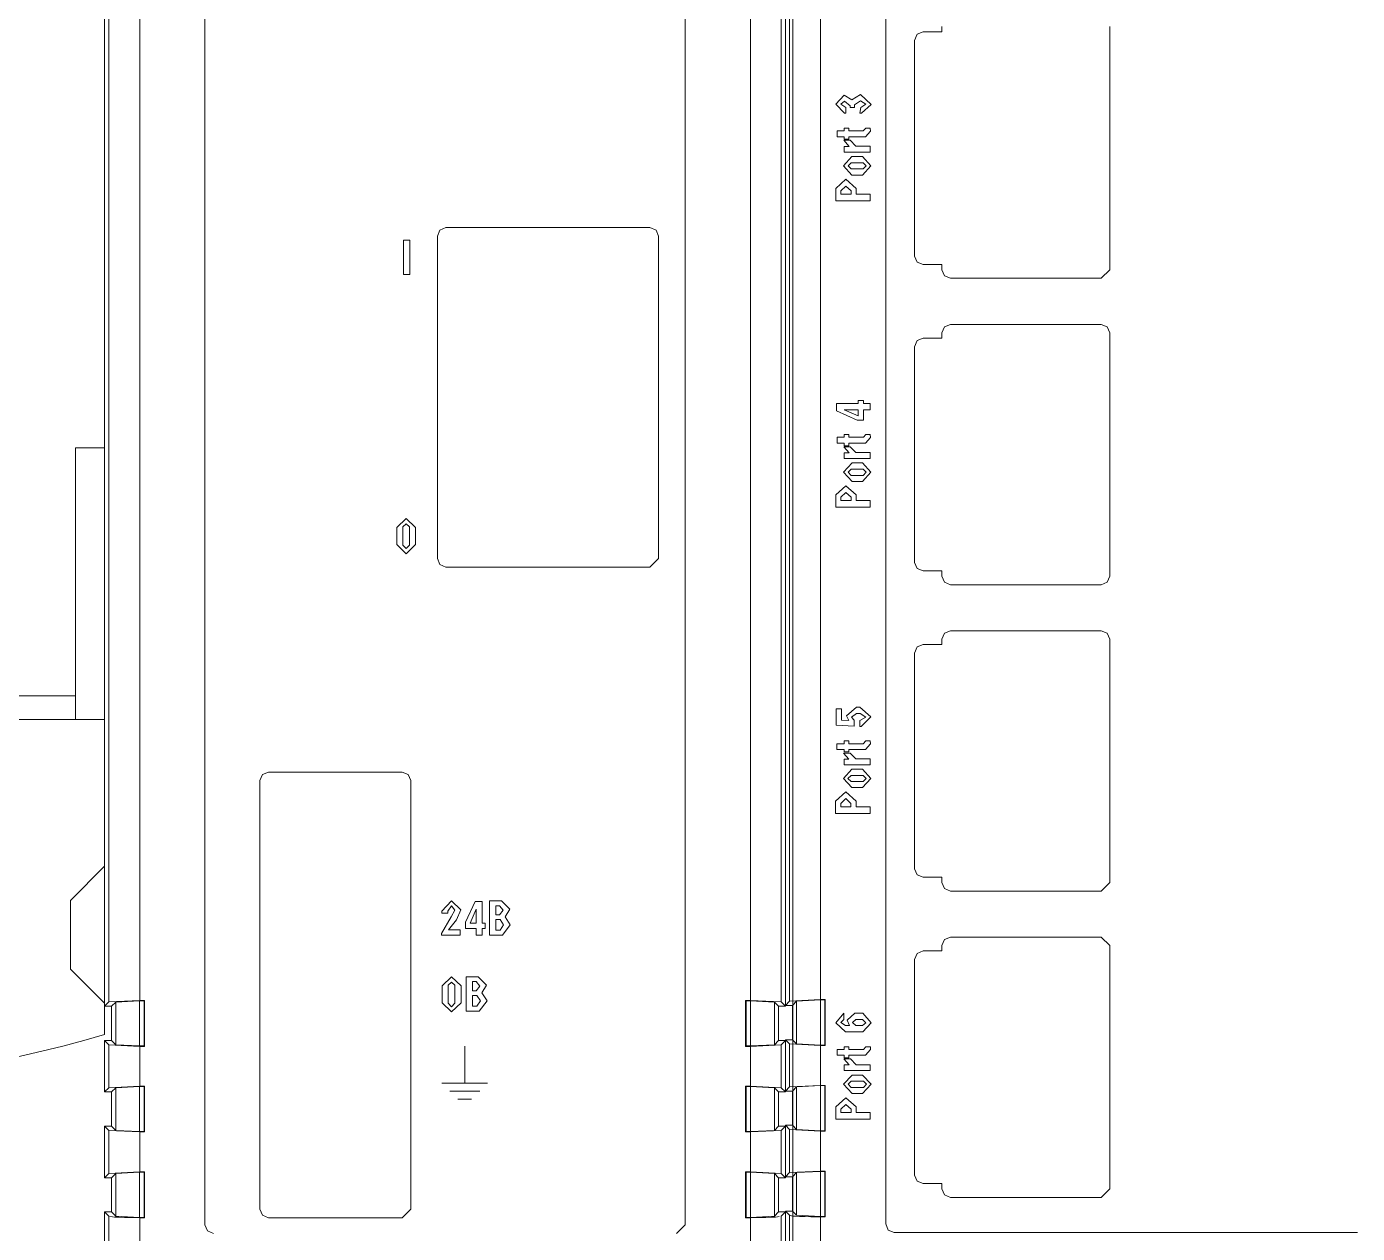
# Model space of a CAD drawing. Header units: millimetres. Extents: x -6000 to 26000, y -6000 to 26000.
# Drawn here: x 90.7 to 101.5, y -2334 to -2324.21 of the extents above; entities that cross this region are included whole.
import ezdxf

# ---------------------------------------------------------------- set-up
doc = ezdxf.new("R2010")
doc.units = ezdxf.units.MM
doc.header["$MEASUREMENT"] = 0
doc.layers.add('Чертеж и Рисунок_Ном._пера__7', color=7, linetype='Continuous', lineweight=15)

msp = doc.modelspace()

# ---------------------------------------------------------------- linework, layer by layer
at = {"layer": 'Чертеж и Рисунок_Ном._пера__7', "color": 7, "linetype": 'Continuous', "lineweight": 15}
for p, q in [((92.151, -2333.928), (92.151, -2319.46)), ((96.046, -2319.46), (96.046, -2333.928)), ((97.674, -2333.921), (97.674, -2319.453)), ((91.337, -2332.155), (91.337, -2319.912)), ((91.337, -2327.624), (91.337, -2319.93)), ((91.371, -2332.12), (91.371, -2319.947)), ((91.622, -2332.108), (91.622, -2319.959)), ((96.576, -2332.108), (96.576, -2319.959)), ((96.826, -2332.12), (96.826, -2319.947)), ((96.86, -2332.148), (96.86, -2319.905)), ((96.86, -2319.912), (96.86, -2332.155)), ((96.894, -2332.113), (96.894, -2319.94)), ((97.144, -2332.101), (97.144, -2319.952)), ((96.92, -2322.986), (96.92, -2334.795)), ((98.128, -2324.205), (98.128, -2324.247)), ((99.49, -2326.178), (99.49, -2324.205)), ((97.908, -2324.317), (97.908, -2326.067)), ((98.128, -2324.247), (97.978, -2324.247)), ((95.761, -2325.835), (94.106, -2325.835)), ((94.036, -2325.905), (94.036, -2328.522)), ((95.831, -2328.522), (95.831, -2325.905)), ((97.978, -2326.136), (98.128, -2326.136)), ((98.128, -2326.136), (98.128, -2326.178)), ((98.198, -2326.248), (99.421, -2326.248)), ((98.128, -2326.691), (98.128, -2326.733)), ((99.421, -2326.622), (98.198, -2326.622)), ((99.49, -2328.664), (99.49, -2326.691)), ((97.908, -2326.803), (97.908, -2328.553)), ((98.128, -2326.733), (97.978, -2326.733)), ((91.101, -2329.636), (91.101, -2327.624)), ((91.337, -2327.624), (91.101, -2327.624)), ((91.337, -2327.624), (91.337, -2329.829)), ((94.106, -2328.591), (95.761, -2328.591)), ((97.978, -2328.622), (98.128, -2328.622)), ((98.128, -2328.622), (98.128, -2328.664)), ((98.198, -2328.734), (99.421, -2328.734)), ((98.128, -2329.177), (98.128, -2329.219)), ((99.421, -2329.108), (98.198, -2329.108)), ((99.49, -2331.15), (99.49, -2329.177)), ((97.908, -2329.289), (97.908, -2331.039)), ((98.128, -2329.219), (97.978, -2329.219)), ((91.101, -2329.636), (89.96, -2329.636)), ((91.101, -2329.829), (91.101, -2329.636)), ((89.96, -2329.829), (91.101, -2329.829)), ((91.101, -2329.829), (91.337, -2329.829)), ((91.337, -2331.018), (91.337, -2329.829)), ((93.751, -2330.254), (92.666, -2330.254)), ((92.596, -2330.323), (92.596, -2333.801)), ((93.82, -2333.801), (93.82, -2330.323)), ((91.059, -2331.296), (91.337, -2331.018)), ((91.337, -2331.018), (91.337, -2332.131)), ((97.978, -2331.108), (98.128, -2331.108)), ((98.128, -2331.108), (98.128, -2331.15)), ((98.198, -2331.22), (99.421, -2331.22)), ((91.059, -2331.853), (91.059, -2331.296)), ((92.596, -2333.801), (92.596, -2331.299)), ((93.82, -2333.801), (93.82, -2331.299)), ((98.128, -2331.663), (98.128, -2331.705)), ((99.421, -2331.594), (98.198, -2331.594)), ((99.49, -2333.636), (99.49, -2331.663)), ((97.908, -2331.775), (97.908, -2333.525)), ((98.128, -2331.705), (97.978, -2331.705)), ((91.337, -2332.131), (91.059, -2331.853)), ((97.144, -2332.101), (97.183, -2332.101)), ((97.183, -2332.101), (97.18, -2332.104)), ((97.183, -2332.473), (97.183, -2332.101)), ((91.337, -2332.155), (91.371, -2332.12)), ((91.337, -2332.383), (91.337, -2332.131)), ((91.393, -2332.155), (91.337, -2332.155)), ((91.393, -2332.155), (91.427, -2332.121)), ((91.393, -2332.155), (91.393, -2332.433)), ((91.427, -2332.467), (91.427, -2332.121)), ((91.621, -2332.111), (91.657, -2332.111)), ((91.621, -2332.477), (91.621, -2332.111)), ((91.622, -2332.108), (91.66, -2332.108)), ((91.66, -2332.108), (91.657, -2332.111)), ((91.657, -2332.477), (91.657, -2332.111)), ((91.66, -2332.48), (91.66, -2332.108)), ((96.537, -2332.108), (96.576, -2332.108)), ((96.537, -2332.108), (96.537, -2332.48)), ((96.54, -2332.111), (96.537, -2332.108)), ((96.54, -2332.111), (96.54, -2332.477)), ((96.54, -2332.111), (96.576, -2332.111)), ((96.576, -2332.111), (96.576, -2332.477)), ((96.77, -2332.121), (96.77, -2332.467)), ((96.77, -2332.121), (96.804, -2332.155)), ((96.86, -2332.155), (96.804, -2332.155)), ((96.804, -2332.433), (96.804, -2332.155)), ((96.826, -2332.12), (96.86, -2332.155)), ((96.86, -2332.148), (96.894, -2332.113)), ((96.916, -2332.148), (96.86, -2332.148)), ((96.916, -2332.148), (96.95, -2332.114)), ((96.916, -2332.148), (96.916, -2332.426)), ((96.95, -2332.46), (96.95, -2332.114)), ((97.144, -2332.104), (97.18, -2332.104)), ((97.144, -2332.47), (97.144, -2332.104)), ((97.18, -2332.47), (97.18, -2332.104)), ((91.371, -2332.467), (91.337, -2332.433)), ((91.393, -2332.433), (91.337, -2332.433)), ((91.337, -2332.85), (91.337, -2332.433)), ((91.371, -2332.816), (91.371, -2332.467)), ((91.393, -2332.433), (91.427, -2332.467)), ((91.621, -2332.477), (91.657, -2332.477)), ((91.621, -2332.477), (91.621, -2332.477)), ((91.622, -2332.804), (91.622, -2332.48)), ((91.622, -2332.48), (91.66, -2332.48)), ((91.66, -2332.48), (91.657, -2332.477)), ((94.258, -2332.478), (94.258, -2332.78)), ((96.537, -2332.48), (96.54, -2332.477)), ((96.537, -2332.48), (96.576, -2332.48)), ((96.54, -2332.477), (96.576, -2332.477)), ((96.576, -2332.477), (96.576, -2332.477)), ((96.576, -2332.804), (96.576, -2332.48)), ((96.77, -2332.467), (96.804, -2332.433)), ((96.86, -2332.433), (96.804, -2332.433)), ((96.86, -2332.433), (96.826, -2332.467)), ((96.826, -2332.816), (96.826, -2332.467)), ((96.894, -2332.46), (96.86, -2332.426)), ((96.916, -2332.426), (96.86, -2332.426)), ((96.86, -2332.843), (96.86, -2332.426)), ((96.86, -2332.433), (96.86, -2332.85)), ((96.894, -2332.809), (96.894, -2332.46)), ((96.916, -2332.426), (96.95, -2332.46)), ((97.144, -2332.47), (97.18, -2332.47)), ((97.144, -2332.473), (97.183, -2332.473)), ((97.144, -2332.797), (97.144, -2332.473)), ((97.183, -2332.473), (97.18, -2332.47)), ((91.337, -2332.85), (91.371, -2332.816)), ((91.393, -2332.85), (91.337, -2332.85)), ((91.393, -2332.85), (91.427, -2332.816)), ((91.393, -2332.85), (91.393, -2333.128)), ((91.427, -2333.162), (91.427, -2332.816)), ((91.621, -2332.806), (91.657, -2332.806)), ((91.621, -2333.172), (91.621, -2332.806)), ((91.622, -2332.804), (91.66, -2332.804)), ((91.657, -2332.806), (91.66, -2332.804)), ((91.657, -2333.172), (91.657, -2332.806)), ((91.66, -2333.175), (91.66, -2332.804)), ((94.072, -2332.78), (94.444, -2332.78)), ((94.137, -2332.844), (94.38, -2332.844)), ((96.537, -2332.804), (96.576, -2332.804)), ((96.54, -2332.806), (96.537, -2332.804)), ((96.537, -2332.804), (96.537, -2333.175)), ((96.54, -2332.806), (96.54, -2333.172)), ((96.54, -2332.806), (96.576, -2332.806)), ((96.576, -2332.806), (96.576, -2333.172)), ((96.77, -2332.816), (96.77, -2333.162)), ((96.77, -2332.816), (96.804, -2332.85)), ((96.804, -2333.128), (96.804, -2332.85)), ((96.86, -2332.85), (96.804, -2332.85)), ((96.826, -2332.816), (96.86, -2332.85)), ((96.86, -2332.843), (96.894, -2332.809)), ((96.916, -2332.843), (96.86, -2332.843)), ((96.916, -2332.843), (96.95, -2332.809)), ((96.916, -2332.843), (96.916, -2333.121)), ((96.95, -2333.156), (96.95, -2332.809)), ((97.144, -2332.797), (97.183, -2332.797)), ((97.144, -2332.799), (97.18, -2332.799)), ((97.144, -2333.165), (97.144, -2332.799)), ((97.18, -2332.799), (97.183, -2332.797)), ((97.18, -2333.165), (97.18, -2332.799)), ((97.183, -2333.168), (97.183, -2332.797)), ((94.314, -2332.91), (94.202, -2332.91)), ((91.393, -2333.128), (91.337, -2333.128)), ((91.371, -2333.163), (91.337, -2333.128)), ((91.337, -2333.546), (91.337, -2333.128)), ((91.371, -2333.512), (91.371, -2333.163)), ((91.393, -2333.128), (91.427, -2333.162)), ((91.621, -2333.172), (91.657, -2333.172)), ((91.621, -2333.172), (91.621, -2333.172)), ((91.622, -2333.175), (91.66, -2333.175)), ((91.622, -2333.499), (91.622, -2333.175)), ((91.66, -2333.175), (91.657, -2333.172)), ((96.54, -2333.172), (96.537, -2333.175)), ((96.537, -2333.175), (96.576, -2333.175)), ((96.54, -2333.172), (96.576, -2333.172)), ((96.576, -2333.172), (96.576, -2333.172)), ((96.576, -2333.499), (96.576, -2333.175)), ((96.77, -2333.162), (96.804, -2333.128)), ((96.86, -2333.128), (96.804, -2333.128)), ((96.86, -2333.128), (96.826, -2333.163)), ((96.826, -2333.512), (96.826, -2333.163)), ((96.916, -2333.121), (96.86, -2333.121)), ((96.894, -2333.156), (96.86, -2333.121)), ((96.86, -2333.539), (96.86, -2333.121)), ((96.86, -2333.128), (96.86, -2333.546)), ((96.894, -2333.505), (96.894, -2333.156)), ((96.916, -2333.121), (96.95, -2333.156)), ((97.144, -2333.165), (97.18, -2333.165)), ((97.144, -2333.168), (97.183, -2333.168)), ((97.144, -2333.492), (97.144, -2333.168)), ((97.183, -2333.168), (97.18, -2333.165)), ((91.621, -2333.502), (91.657, -2333.502)), ((91.621, -2333.868), (91.621, -2333.502)), ((91.622, -2333.499), (91.66, -2333.499)), ((91.657, -2333.502), (91.66, -2333.499)), ((91.657, -2333.868), (91.657, -2333.502)), ((91.66, -2333.871), (91.66, -2333.499)), ((96.537, -2333.499), (96.576, -2333.499)), ((96.537, -2333.499), (96.537, -2333.871)), ((96.54, -2333.502), (96.537, -2333.499)), ((96.54, -2333.502), (96.576, -2333.502)), ((96.54, -2333.502), (96.54, -2333.868)), ((96.576, -2333.502), (96.576, -2333.868)), ((96.86, -2333.539), (96.894, -2333.505)), ((96.916, -2333.539), (96.95, -2333.505)), ((96.95, -2333.851), (96.95, -2333.505)), ((97.144, -2333.492), (97.183, -2333.492)), ((97.144, -2333.495), (97.18, -2333.495)), ((97.144, -2333.861), (97.144, -2333.495)), ((97.18, -2333.495), (97.183, -2333.492)), ((97.18, -2333.861), (97.18, -2333.495)), ((97.183, -2333.864), (97.183, -2333.492)), ((91.337, -2333.546), (91.371, -2333.512)), ((91.393, -2333.546), (91.337, -2333.546)), ((91.393, -2333.546), (91.427, -2333.512)), ((91.393, -2333.546), (91.393, -2333.824)), ((91.427, -2333.858), (91.427, -2333.512)), ((96.77, -2333.512), (96.77, -2333.858)), ((96.77, -2333.512), (96.804, -2333.546)), ((96.86, -2333.546), (96.804, -2333.546)), ((96.804, -2333.824), (96.804, -2333.546)), ((96.826, -2333.512), (96.86, -2333.546)), ((96.916, -2333.539), (96.86, -2333.539)), ((96.916, -2333.539), (96.916, -2333.817)), ((97.978, -2333.594), (98.128, -2333.594)), ((98.128, -2333.594), (98.128, -2333.636)), ((98.198, -2333.706), (99.421, -2333.706)), ((91.337, -2335.336), (91.337, -2333.824)), ((91.393, -2333.824), (91.337, -2333.824)), ((91.371, -2333.858), (91.337, -2333.824)), ((91.393, -2333.824), (91.427, -2333.858)), ((96.77, -2333.858), (96.804, -2333.824)), ((96.86, -2333.824), (96.804, -2333.824)), ((96.86, -2333.824), (96.826, -2333.858)), ((96.86, -2335.329), (96.86, -2333.817)), ((96.916, -2333.817), (96.86, -2333.817)), ((96.894, -2333.851), (96.86, -2333.817)), ((96.86, -2333.824), (96.86, -2335.336)), ((96.916, -2333.817), (96.95, -2333.851)), ((91.371, -2335.31), (91.371, -2333.858)), ((91.621, -2333.868), (91.657, -2333.868)), ((91.621, -2333.868), (91.621, -2333.868)), ((91.622, -2335.31), (91.622, -2333.871)), ((91.622, -2333.871), (91.66, -2333.871)), ((91.66, -2333.871), (91.657, -2333.868)), ((92.666, -2333.871), (93.751, -2333.871)), ((96.54, -2333.868), (96.537, -2333.871)), ((96.537, -2333.871), (96.576, -2333.871)), ((96.54, -2333.868), (96.576, -2333.868)), ((96.576, -2333.868), (96.576, -2333.868)), ((96.576, -2335.31), (96.576, -2333.871)), ((96.826, -2335.31), (96.826, -2333.858)), ((96.894, -2335.303), (96.894, -2333.851)), ((97.144, -2333.861), (97.18, -2333.861)), ((97.144, -2333.864), (97.183, -2333.864)), ((97.144, -2335.303), (97.144, -2333.864)), ((97.183, -2333.864), (97.18, -2333.861)), ((101.5, -2333.991), (97.743, -2333.991))]:
    msp.add_line(p, q, dxfattribs=at)
at = {"layer": 'Чертеж и Рисунок_Ном._пера__7', "color": 7, "linetype": 'Continuous', "lineweight": 15, "flags": 128}
for points in [[(97.929, -2324.267), (97.908, -2324.317)], [(97.978, -2324.247), (97.929, -2324.267)], [(97.421, -2324.862), (97.421, -2324.84), (97.468, -2324.808), (97.512, -2324.835), (97.472, -2324.862), (97.462, -2324.908), (97.478, -2324.908), (97.554, -2324.837), (97.469, -2324.757), (97.399, -2324.8)], [(97.399, -2324.8), (97.336, -2324.761), (97.268, -2324.835), (97.34, -2324.908), (97.351, -2324.908), (97.351, -2324.862), (97.309, -2324.835), (97.338, -2324.81), (97.384, -2324.847), (97.384, -2324.862), (97.421, -2324.862)], [(94.106, -2325.835), (94.056, -2325.856), (94.036, -2325.905)], [(95.81, -2325.856), (95.761, -2325.835)], [(95.831, -2325.905), (95.81, -2325.856)], [(97.908, -2326.067), (97.929, -2326.116), (97.978, -2326.136)], [(98.128, -2326.178), (98.149, -2326.227), (98.198, -2326.248)], [(99.421, -2326.248), (99.49, -2326.178)], [(98.149, -2326.642), (98.128, -2326.691)], [(98.198, -2326.622), (98.149, -2326.642)], [(99.49, -2326.691), (99.47, -2326.642), (99.421, -2326.622)], [(97.929, -2326.753), (97.908, -2326.803)], [(97.978, -2326.733), (97.929, -2326.753)], [(94.036, -2328.522), (94.056, -2328.571)], [(95.761, -2328.591), (95.831, -2328.522)], [(94.056, -2328.571), (94.106, -2328.591)], [(97.908, -2328.553), (97.929, -2328.602), (97.978, -2328.622)], [(98.128, -2328.664), (98.149, -2328.713), (98.198, -2328.734)], [(99.421, -2328.734), (99.47, -2328.713)], [(99.47, -2328.713), (99.49, -2328.664)], [(98.149, -2329.128), (98.128, -2329.177)], [(98.198, -2329.108), (98.149, -2329.128)], [(99.49, -2329.177), (99.47, -2329.128), (99.421, -2329.108)], [(97.929, -2329.239), (97.908, -2329.289)], [(97.978, -2329.219), (97.929, -2329.239)], [(92.666, -2330.254), (92.617, -2330.274), (92.596, -2330.323)], [(93.8, -2330.274), (93.751, -2330.254)], [(93.82, -2330.323), (93.8, -2330.274)], [(97.908, -2331.039), (97.929, -2331.088), (97.978, -2331.108)], [(98.128, -2331.15), (98.149, -2331.199), (98.198, -2331.22)], [(99.421, -2331.22), (99.49, -2331.15)], [(94.191, -2331.453), (94.227, -2331.372), (94.15, -2331.299), (94.073, -2331.382), (94.073, -2331.399), (94.122, -2331.399), (94.122, -2331.384), (94.15, -2331.341), (94.178, -2331.376), (94.149, -2331.429), (94.069, -2331.564), (94.069, -2331.578), (94.221, -2331.578), (94.221, -2331.535)], [(94.587, -2331.428), (94.624, -2331.367), (94.556, -2331.299), (94.458, -2331.299), (94.458, -2331.578)], [(94.221, -2331.535), (94.126, -2331.535), (94.191, -2331.453)], [(94.458, -2331.578), (94.564, -2331.578), (94.628, -2331.495), (94.587, -2331.428)], [(98.149, -2331.614), (98.128, -2331.663)], [(98.198, -2331.594), (98.149, -2331.614)], [(99.49, -2331.663), (99.421, -2331.594)], [(97.929, -2331.726), (97.908, -2331.775)], [(97.978, -2331.705), (97.929, -2331.726)], [(94.398, -2332.045), (94.435, -2331.983), (94.367, -2331.915), (94.269, -2331.915), (94.269, -2332.194)], [(94.269, -2332.194), (94.375, -2332.194), (94.439, -2332.112), (94.398, -2332.045)], [(97.144, -2332.101), (96.894, -2332.113)], [(97.144, -2332.101), (96.894, -2332.113)], [(97.144, -2332.101), (96.894, -2332.113)], [(97.144, -2332.101), (96.894, -2332.113)], [(97.144, -2332.101), (96.894, -2332.113)], [(97.144, -2332.101), (96.894, -2332.113)], [(97.144, -2332.101), (96.894, -2332.113)], [(97.144, -2332.101), (96.894, -2332.113)], [(97.144, -2332.101), (96.894, -2332.113)], [(97.144, -2332.101), (96.894, -2332.113)], [(97.144, -2332.101), (96.894, -2332.113)], [(97.144, -2332.101), (96.894, -2332.113)], [(97.144, -2332.101), (96.894, -2332.113)], [(97.144, -2332.101), (96.894, -2332.113)], [(97.144, -2332.101), (96.894, -2332.113)], [(97.144, -2332.101), (96.894, -2332.113)], [(97.144, -2332.101), (96.894, -2332.113)], [(97.144, -2332.101), (96.894, -2332.113)], [(97.144, -2332.101), (96.894, -2332.113)], [(97.144, -2332.101), (96.894, -2332.113)], [(97.144, -2332.101), (96.894, -2332.113)], [(91.622, -2332.108), (91.371, -2332.12)], [(91.622, -2332.108), (91.371, -2332.12)], [(91.622, -2332.108), (91.371, -2332.12)], [(91.622, -2332.108), (91.371, -2332.12)], [(91.622, -2332.108), (91.371, -2332.12)], [(91.622, -2332.108), (91.371, -2332.12)], [(91.622, -2332.108), (91.371, -2332.12)], [(91.622, -2332.108), (91.371, -2332.12)], [(91.622, -2332.108), (91.371, -2332.12)], [(91.622, -2332.108), (91.371, -2332.12)], [(91.622, -2332.108), (91.371, -2332.12)], [(91.622, -2332.108), (91.371, -2332.12)], [(91.622, -2332.108), (91.371, -2332.12)], [(91.622, -2332.108), (91.371, -2332.12)], [(91.622, -2332.108), (91.371, -2332.12)], [(91.622, -2332.108), (91.371, -2332.12)], [(91.622, -2332.108), (91.371, -2332.12)], [(91.622, -2332.108), (91.371, -2332.12)], [(91.622, -2332.108), (91.371, -2332.12)], [(91.622, -2332.108), (91.371, -2332.12)], [(91.622, -2332.108), (91.371, -2332.12)], [(91.621, -2332.111), (91.427, -2332.121)], [(91.621, -2332.111), (91.427, -2332.121)], [(91.621, -2332.111), (91.427, -2332.121)], [(91.621, -2332.111), (91.427, -2332.121)], [(91.621, -2332.111), (91.427, -2332.121)], [(91.621, -2332.111), (91.427, -2332.121)], [(91.621, -2332.111), (91.427, -2332.121)], [(91.621, -2332.111), (91.427, -2332.121)], [(91.621, -2332.111), (91.427, -2332.121)], [(91.621, -2332.111), (91.427, -2332.121)], [(91.621, -2332.111), (91.427, -2332.121)], [(91.621, -2332.111), (91.427, -2332.121)], [(91.621, -2332.111), (91.427, -2332.121)], [(91.621, -2332.111), (91.427, -2332.121)], [(91.621, -2332.111), (91.427, -2332.121)], [(91.621, -2332.111), (91.427, -2332.121)], [(91.621, -2332.111), (91.427, -2332.121)], [(91.621, -2332.111), (91.427, -2332.121)], [(91.621, -2332.111), (91.427, -2332.121)], [(91.621, -2332.111), (91.427, -2332.121)], [(91.621, -2332.111), (91.427, -2332.121)], [(96.826, -2332.12), (96.576, -2332.108)], [(96.826, -2332.12), (96.576, -2332.108)], [(96.826, -2332.12), (96.576, -2332.108)], [(96.826, -2332.12), (96.576, -2332.108)], [(96.826, -2332.12), (96.576, -2332.108)], [(96.826, -2332.12), (96.576, -2332.108)], [(96.826, -2332.12), (96.576, -2332.108)], [(96.826, -2332.12), (96.576, -2332.108)], [(96.826, -2332.12), (96.576, -2332.108)], [(96.826, -2332.12), (96.576, -2332.108)], [(96.826, -2332.12), (96.576, -2332.108)], [(96.826, -2332.12), (96.576, -2332.108)], [(96.826, -2332.12), (96.576, -2332.108)], [(96.826, -2332.12), (96.576, -2332.108)], [(96.826, -2332.12), (96.576, -2332.108)], [(96.826, -2332.12), (96.576, -2332.108)], [(96.826, -2332.12), (96.576, -2332.108)], [(96.826, -2332.12), (96.576, -2332.108)], [(96.826, -2332.12), (96.576, -2332.108)], [(96.826, -2332.12), (96.576, -2332.108)], [(96.826, -2332.12), (96.576, -2332.108)], [(96.77, -2332.121), (96.576, -2332.111)], [(96.77, -2332.121), (96.576, -2332.111)], [(96.77, -2332.121), (96.576, -2332.111)], [(96.77, -2332.121), (96.576, -2332.111)], [(96.77, -2332.121), (96.576, -2332.111)], [(96.77, -2332.121), (96.576, -2332.111)], [(96.77, -2332.121), (96.576, -2332.111)], [(96.77, -2332.121), (96.576, -2332.111)], [(96.77, -2332.121), (96.576, -2332.111)], [(96.77, -2332.121), (96.576, -2332.111)], [(96.77, -2332.121), (96.576, -2332.111)], [(96.77, -2332.121), (96.576, -2332.111)], [(96.77, -2332.121), (96.576, -2332.111)], [(96.77, -2332.121), (96.576, -2332.111)], [(96.77, -2332.121), (96.576, -2332.111)], [(96.77, -2332.121), (96.576, -2332.111)], [(96.77, -2332.121), (96.576, -2332.111)], [(96.77, -2332.121), (96.576, -2332.111)], [(96.77, -2332.121), (96.576, -2332.111)], [(96.77, -2332.121), (96.576, -2332.111)], [(96.77, -2332.121), (96.576, -2332.111)], [(97.144, -2332.104), (96.95, -2332.114)], [(97.144, -2332.104), (96.95, -2332.114)], [(97.144, -2332.104), (96.95, -2332.114)], [(97.144, -2332.104), (96.95, -2332.114)], [(97.144, -2332.104), (96.95, -2332.114)], [(97.144, -2332.104), (96.95, -2332.114)], [(97.144, -2332.104), (96.95, -2332.114)], [(97.144, -2332.104), (96.95, -2332.114)], [(97.144, -2332.104), (96.95, -2332.114)], [(97.144, -2332.104), (96.95, -2332.114)], [(97.144, -2332.104), (96.95, -2332.114)], [(97.144, -2332.104), (96.95, -2332.114)], [(97.144, -2332.104), (96.95, -2332.114)], [(97.144, -2332.104), (96.95, -2332.114)], [(97.144, -2332.104), (96.95, -2332.114)], [(97.144, -2332.104), (96.95, -2332.114)], [(97.144, -2332.104), (96.95, -2332.114)], [(97.144, -2332.104), (96.95, -2332.114)], [(97.144, -2332.104), (96.95, -2332.114)], [(97.144, -2332.104), (96.95, -2332.114)], [(97.144, -2332.104), (96.95, -2332.114)], [(91.371, -2332.467), (91.622, -2332.48)], [(91.371, -2332.467), (91.622, -2332.48)], [(91.371, -2332.467), (91.622, -2332.48)], [(91.371, -2332.467), (91.622, -2332.48)], [(91.371, -2332.467), (91.622, -2332.48)], [(91.371, -2332.467), (91.622, -2332.48)], [(91.371, -2332.467), (91.622, -2332.48)], [(91.371, -2332.467), (91.622, -2332.48)], [(91.371, -2332.467), (91.622, -2332.48)], [(91.371, -2332.467), (91.622, -2332.48)], [(91.371, -2332.467), (91.622, -2332.48)], [(91.371, -2332.467), (91.622, -2332.48)], [(91.371, -2332.467), (91.622, -2332.48)], [(91.371, -2332.467), (91.622, -2332.48)], [(91.371, -2332.467), (91.622, -2332.48)], [(91.371, -2332.467), (91.622, -2332.48)], [(91.371, -2332.467), (91.622, -2332.48)], [(91.371, -2332.467), (91.622, -2332.48)], [(91.371, -2332.467), (91.622, -2332.48)], [(91.371, -2332.467), (91.622, -2332.48)], [(91.371, -2332.467), (91.622, -2332.48)], [(91.427, -2332.467), (91.621, -2332.477)], [(91.427, -2332.467), (91.621, -2332.477)], [(91.427, -2332.467), (91.621, -2332.477)], [(91.427, -2332.467), (91.621, -2332.477)], [(91.427, -2332.467), (91.621, -2332.477)], [(91.427, -2332.467), (91.621, -2332.477)], [(91.427, -2332.467), (91.621, -2332.477)], [(91.427, -2332.467), (91.621, -2332.477)], [(91.427, -2332.467), (91.621, -2332.477)], [(91.427, -2332.467), (91.621, -2332.477)], [(91.427, -2332.467), (91.621, -2332.477)], [(91.427, -2332.467), (91.621, -2332.477)], [(91.427, -2332.467), (91.621, -2332.477)], [(91.427, -2332.467), (91.621, -2332.477)], [(91.427, -2332.467), (91.621, -2332.477)], [(91.427, -2332.467), (91.621, -2332.477)], [(91.427, -2332.467), (91.621, -2332.477)], [(91.427, -2332.467), (91.621, -2332.477)], [(91.427, -2332.467), (91.621, -2332.477)], [(91.427, -2332.467), (91.621, -2332.477)], [(91.427, -2332.467), (91.621, -2332.477)], [(96.576, -2332.48), (96.826, -2332.467)], [(96.576, -2332.48), (96.826, -2332.467)], [(96.576, -2332.48), (96.826, -2332.467)], [(96.576, -2332.48), (96.826, -2332.467)], [(96.576, -2332.48), (96.826, -2332.467)], [(96.576, -2332.48), (96.826, -2332.467)], [(96.576, -2332.48), (96.826, -2332.467)], [(96.576, -2332.48), (96.826, -2332.467)], [(96.576, -2332.48), (96.826, -2332.467)], [(96.576, -2332.48), (96.826, -2332.467)], [(96.576, -2332.48), (96.826, -2332.467)], [(96.576, -2332.48), (96.826, -2332.467)], [(96.576, -2332.48), (96.826, -2332.467)], [(96.576, -2332.48), (96.826, -2332.467)], [(96.576, -2332.48), (96.826, -2332.467)], [(96.576, -2332.48), (96.826, -2332.467)], [(96.576, -2332.48), (96.826, -2332.467)], [(96.576, -2332.48), (96.826, -2332.467)], [(96.576, -2332.48), (96.826, -2332.467)], [(96.576, -2332.48), (96.826, -2332.467)], [(96.576, -2332.48), (96.826, -2332.467)], [(96.576, -2332.477), (96.77, -2332.467)], [(96.576, -2332.477), (96.77, -2332.467)], [(96.576, -2332.477), (96.77, -2332.467)], [(96.576, -2332.477), (96.77, -2332.467)], [(96.576, -2332.477), (96.77, -2332.467)], [(96.576, -2332.477), (96.77, -2332.467)], [(96.576, -2332.477), (96.77, -2332.467)], [(96.576, -2332.477), (96.77, -2332.467)], [(96.576, -2332.477), (96.77, -2332.467)], [(96.576, -2332.477), (96.77, -2332.467)], [(96.576, -2332.477), (96.77, -2332.467)], [(96.576, -2332.477), (96.77, -2332.467)], [(96.576, -2332.477), (96.77, -2332.467)], [(96.576, -2332.477), (96.77, -2332.467)], [(96.576, -2332.477), (96.77, -2332.467)], [(96.576, -2332.477), (96.77, -2332.467)], [(96.576, -2332.477), (96.77, -2332.467)], [(96.576, -2332.477), (96.77, -2332.467)], [(96.576, -2332.477), (96.77, -2332.467)], [(96.576, -2332.477), (96.77, -2332.467)], [(96.576, -2332.477), (96.77, -2332.467)], [(96.894, -2332.46), (97.144, -2332.473)], [(96.894, -2332.46), (97.144, -2332.473)], [(96.894, -2332.46), (97.144, -2332.473)], [(96.894, -2332.46), (97.144, -2332.473)], [(96.894, -2332.46), (97.144, -2332.473)], [(96.894, -2332.46), (97.144, -2332.473)], [(96.894, -2332.46), (97.144, -2332.473)], [(96.894, -2332.46), (97.144, -2332.473)], [(96.894, -2332.46), (97.144, -2332.473)], [(96.894, -2332.46), (97.144, -2332.473)], [(96.894, -2332.46), (97.144, -2332.473)], [(96.894, -2332.46), (97.144, -2332.473)], [(96.894, -2332.46), (97.144, -2332.473)], [(96.894, -2332.46), (97.144, -2332.473)], [(96.894, -2332.46), (97.144, -2332.473)], [(96.894, -2332.46), (97.144, -2332.473)], [(96.894, -2332.46), (97.144, -2332.473)], [(96.894, -2332.46), (97.144, -2332.473)], [(96.894, -2332.46), (97.144, -2332.473)], [(96.894, -2332.46), (97.144, -2332.473)], [(96.894, -2332.46), (97.144, -2332.473)], [(96.95, -2332.46), (97.144, -2332.47)], [(96.95, -2332.46), (97.144, -2332.47)], [(96.95, -2332.46), (97.144, -2332.47)], [(96.95, -2332.46), (97.144, -2332.47)], [(96.95, -2332.46), (97.144, -2332.47)], [(96.95, -2332.46), (97.144, -2332.47)], [(96.95, -2332.46), (97.144, -2332.47)], [(96.95, -2332.46), (97.144, -2332.47)], [(96.95, -2332.46), (97.144, -2332.47)], [(96.95, -2332.46), (97.144, -2332.47)], [(96.95, -2332.46), (97.144, -2332.47)], [(96.95, -2332.46), (97.144, -2332.47)], [(96.95, -2332.46), (97.144, -2332.47)], [(96.95, -2332.46), (97.144, -2332.47)], [(96.95, -2332.46), (97.144, -2332.47)], [(96.95, -2332.46), (97.144, -2332.47)], [(96.95, -2332.46), (97.144, -2332.47)], [(96.95, -2332.46), (97.144, -2332.47)], [(96.95, -2332.46), (97.144, -2332.47)], [(96.95, -2332.46), (97.144, -2332.47)], [(96.95, -2332.46), (97.144, -2332.47)], [(91.622, -2332.804), (91.371, -2332.816)], [(91.622, -2332.804), (91.371, -2332.816)], [(91.622, -2332.804), (91.371, -2332.816)], [(91.622, -2332.804), (91.371, -2332.816)], [(91.622, -2332.804), (91.371, -2332.816)], [(91.622, -2332.804), (91.371, -2332.816)], [(91.622, -2332.804), (91.371, -2332.816)], [(91.622, -2332.804), (91.371, -2332.816)], [(91.622, -2332.804), (91.371, -2332.816)], [(91.622, -2332.804), (91.371, -2332.816)], [(91.622, -2332.804), (91.371, -2332.816)], [(91.622, -2332.804), (91.371, -2332.816)], [(91.622, -2332.804), (91.371, -2332.816)], [(91.622, -2332.804), (91.371, -2332.816)], [(91.622, -2332.804), (91.371, -2332.816)], [(91.622, -2332.804), (91.371, -2332.816)], [(91.622, -2332.804), (91.371, -2332.816)], [(91.622, -2332.804), (91.371, -2332.816)], [(91.622, -2332.804), (91.371, -2332.816)], [(91.622, -2332.804), (91.371, -2332.816)], [(91.622, -2332.804), (91.371, -2332.816)], [(91.621, -2332.806), (91.427, -2332.816)], [(91.621, -2332.806), (91.427, -2332.816)], [(91.621, -2332.806), (91.427, -2332.816)], [(91.621, -2332.806), (91.427, -2332.816)], [(91.621, -2332.806), (91.427, -2332.816)], [(91.621, -2332.806), (91.427, -2332.816)], [(91.621, -2332.806), (91.427, -2332.816)], [(91.621, -2332.806), (91.427, -2332.816)], [(91.621, -2332.806), (91.427, -2332.816)], [(91.621, -2332.806), (91.427, -2332.816)], [(91.621, -2332.806), (91.427, -2332.816)], [(91.621, -2332.806), (91.427, -2332.816)], [(91.621, -2332.806), (91.427, -2332.816)], [(91.621, -2332.806), (91.427, -2332.816)], [(91.621, -2332.806), (91.427, -2332.816)], [(91.621, -2332.806), (91.427, -2332.816)], [(91.621, -2332.806), (91.427, -2332.816)], [(91.621, -2332.806), (91.427, -2332.816)], [(91.621, -2332.806), (91.427, -2332.816)], [(91.621, -2332.806), (91.427, -2332.816)], [(91.621, -2332.806), (91.427, -2332.816)], [(96.826, -2332.816), (96.576, -2332.804)], [(96.826, -2332.816), (96.576, -2332.804)], [(96.826, -2332.816), (96.576, -2332.804)], [(96.826, -2332.816), (96.576, -2332.804)], [(96.826, -2332.816), (96.576, -2332.804)], [(96.826, -2332.816), (96.576, -2332.804)], [(96.826, -2332.816), (96.576, -2332.804)], [(96.826, -2332.816), (96.576, -2332.804)], [(96.826, -2332.816), (96.576, -2332.804)], [(96.826, -2332.816), (96.576, -2332.804)], [(96.826, -2332.816), (96.576, -2332.804)], [(96.826, -2332.816), (96.576, -2332.804)], [(96.826, -2332.816), (96.576, -2332.804)], [(96.826, -2332.816), (96.576, -2332.804)], [(96.826, -2332.816), (96.576, -2332.804)], [(96.826, -2332.816), (96.576, -2332.804)], [(96.826, -2332.816), (96.576, -2332.804)], [(96.826, -2332.816), (96.576, -2332.804)], [(96.826, -2332.816), (96.576, -2332.804)], [(96.826, -2332.816), (96.576, -2332.804)], [(96.826, -2332.816), (96.576, -2332.804)], [(96.77, -2332.816), (96.576, -2332.806)], [(96.77, -2332.816), (96.576, -2332.806)], [(96.77, -2332.816), (96.576, -2332.806)], [(96.77, -2332.816), (96.576, -2332.806)], [(96.77, -2332.816), (96.576, -2332.806)], [(96.77, -2332.816), (96.576, -2332.806)], [(96.77, -2332.816), (96.576, -2332.806)], [(96.77, -2332.816), (96.576, -2332.806)], [(96.77, -2332.816), (96.576, -2332.806)], [(96.77, -2332.816), (96.576, -2332.806)], [(96.77, -2332.816), (96.576, -2332.806)], [(96.77, -2332.816), (96.576, -2332.806)], [(96.77, -2332.816), (96.576, -2332.806)], [(96.77, -2332.816), (96.576, -2332.806)], [(96.77, -2332.816), (96.576, -2332.806)], [(96.77, -2332.816), (96.576, -2332.806)], [(96.77, -2332.816), (96.576, -2332.806)], [(96.77, -2332.816), (96.576, -2332.806)], [(96.77, -2332.816), (96.576, -2332.806)], [(96.77, -2332.816), (96.576, -2332.806)], [(96.77, -2332.816), (96.576, -2332.806)], [(97.144, -2332.797), (96.894, -2332.809)], [(97.144, -2332.797), (96.894, -2332.809)], [(97.144, -2332.797), (96.894, -2332.809)], [(97.144, -2332.797), (96.894, -2332.809)], [(97.144, -2332.797), (96.894, -2332.809)], [(97.144, -2332.797), (96.894, -2332.809)], [(97.144, -2332.797), (96.894, -2332.809)], [(97.144, -2332.797), (96.894, -2332.809)], [(97.144, -2332.797), (96.894, -2332.809)], [(97.144, -2332.797), (96.894, -2332.809)], [(97.144, -2332.797), (96.894, -2332.809)], [(97.144, -2332.797), (96.894, -2332.809)], [(97.144, -2332.797), (96.894, -2332.809)], [(97.144, -2332.797), (96.894, -2332.809)], [(97.144, -2332.797), (96.894, -2332.809)], [(97.144, -2332.797), (96.894, -2332.809)], [(97.144, -2332.797), (96.894, -2332.809)], [(97.144, -2332.797), (96.894, -2332.809)], [(97.144, -2332.797), (96.894, -2332.809)], [(97.144, -2332.797), (96.894, -2332.809)], [(97.144, -2332.797), (96.894, -2332.809)], [(97.144, -2332.799), (96.95, -2332.809)], [(97.144, -2332.799), (96.95, -2332.809)], [(97.144, -2332.799), (96.95, -2332.809)], [(97.144, -2332.799), (96.95, -2332.809)], [(97.144, -2332.799), (96.95, -2332.809)], [(97.144, -2332.799), (96.95, -2332.809)], [(97.144, -2332.799), (96.95, -2332.809)], [(97.144, -2332.799), (96.95, -2332.809)], [(97.144, -2332.799), (96.95, -2332.809)], [(97.144, -2332.799), (96.95, -2332.809)], [(97.144, -2332.799), (96.95, -2332.809)], [(97.144, -2332.799), (96.95, -2332.809)], [(97.144, -2332.799), (96.95, -2332.809)], [(97.144, -2332.799), (96.95, -2332.809)], [(97.144, -2332.799), (96.95, -2332.809)], [(97.144, -2332.799), (96.95, -2332.809)], [(97.144, -2332.799), (96.95, -2332.809)], [(97.144, -2332.799), (96.95, -2332.809)], [(97.144, -2332.799), (96.95, -2332.809)], [(97.144, -2332.799), (96.95, -2332.809)], [(97.144, -2332.799), (96.95, -2332.809)], [(91.371, -2333.163), (91.622, -2333.175)], [(91.371, -2333.163), (91.622, -2333.175)], [(91.371, -2333.163), (91.622, -2333.175)], [(91.371, -2333.163), (91.622, -2333.175)], [(91.371, -2333.163), (91.622, -2333.175)], [(91.371, -2333.163), (91.622, -2333.175)], [(91.371, -2333.163), (91.622, -2333.175)], [(91.371, -2333.163), (91.622, -2333.175)], [(91.371, -2333.163), (91.622, -2333.175)], [(91.371, -2333.163), (91.622, -2333.175)], [(91.371, -2333.163), (91.622, -2333.175)], [(91.371, -2333.163), (91.622, -2333.175)], [(91.371, -2333.163), (91.622, -2333.175)], [(91.371, -2333.163), (91.622, -2333.175)], [(91.371, -2333.163), (91.622, -2333.175)], [(91.371, -2333.163), (91.622, -2333.175)], [(91.371, -2333.163), (91.622, -2333.175)], [(91.371, -2333.163), (91.622, -2333.175)], [(91.371, -2333.163), (91.622, -2333.175)], [(91.371, -2333.163), (91.622, -2333.175)], [(91.371, -2333.163), (91.622, -2333.175)], [(91.427, -2333.162), (91.621, -2333.172)], [(91.427, -2333.162), (91.621, -2333.172)], [(91.427, -2333.162), (91.621, -2333.172)], [(91.427, -2333.162), (91.621, -2333.172)], [(91.427, -2333.162), (91.621, -2333.172)], [(91.427, -2333.162), (91.621, -2333.172)], [(91.427, -2333.162), (91.621, -2333.172)], [(91.427, -2333.162), (91.621, -2333.172)], [(91.427, -2333.162), (91.621, -2333.172)], [(91.427, -2333.162), (91.621, -2333.172)], [(91.427, -2333.162), (91.621, -2333.172)], [(91.427, -2333.162), (91.621, -2333.172)], [(91.427, -2333.162), (91.621, -2333.172)], [(91.427, -2333.162), (91.621, -2333.172)], [(91.427, -2333.162), (91.621, -2333.172)], [(91.427, -2333.162), (91.621, -2333.172)], [(91.427, -2333.162), (91.621, -2333.172)], [(91.427, -2333.162), (91.621, -2333.172)], [(91.427, -2333.162), (91.621, -2333.172)], [(91.427, -2333.162), (91.621, -2333.172)], [(91.427, -2333.162), (91.621, -2333.172)], [(96.576, -2333.172), (96.77, -2333.162)], [(96.576, -2333.172), (96.77, -2333.162)], [(96.576, -2333.172), (96.77, -2333.162)], [(96.576, -2333.172), (96.77, -2333.162)], [(96.576, -2333.172), (96.77, -2333.162)], [(96.576, -2333.172), (96.77, -2333.162)], [(96.576, -2333.172), (96.77, -2333.162)], [(96.576, -2333.172), (96.77, -2333.162)], [(96.576, -2333.172), (96.77, -2333.162)], [(96.576, -2333.172), (96.77, -2333.162)], [(96.576, -2333.172), (96.77, -2333.162)], [(96.576, -2333.172), (96.77, -2333.162)], [(96.576, -2333.172), (96.77, -2333.162)], [(96.576, -2333.172), (96.77, -2333.162)], [(96.576, -2333.172), (96.77, -2333.162)], [(96.576, -2333.172), (96.77, -2333.162)], [(96.576, -2333.172), (96.77, -2333.162)], [(96.576, -2333.172), (96.77, -2333.162)], [(96.576, -2333.172), (96.77, -2333.162)], [(96.576, -2333.172), (96.77, -2333.162)], [(96.576, -2333.172), (96.77, -2333.162)], [(96.576, -2333.175), (96.826, -2333.163)], [(96.576, -2333.175), (96.826, -2333.163)], [(96.576, -2333.175), (96.826, -2333.163)], [(96.576, -2333.175), (96.826, -2333.163)], [(96.576, -2333.175), (96.826, -2333.163)], [(96.576, -2333.175), (96.826, -2333.163)], [(96.576, -2333.175), (96.826, -2333.163)], [(96.576, -2333.175), (96.826, -2333.163)], [(96.576, -2333.175), (96.826, -2333.163)], [(96.576, -2333.175), (96.826, -2333.163)], [(96.576, -2333.175), (96.826, -2333.163)], [(96.576, -2333.175), (96.826, -2333.163)], [(96.576, -2333.175), (96.826, -2333.163)], [(96.576, -2333.175), (96.826, -2333.163)], [(96.576, -2333.175), (96.826, -2333.163)], [(96.576, -2333.175), (96.826, -2333.163)], [(96.576, -2333.175), (96.826, -2333.163)], [(96.576, -2333.175), (96.826, -2333.163)], [(96.576, -2333.175), (96.826, -2333.163)], [(96.576, -2333.175), (96.826, -2333.163)], [(96.576, -2333.175), (96.826, -2333.163)], [(96.894, -2333.156), (97.144, -2333.168)], [(96.894, -2333.156), (97.144, -2333.168)], [(96.894, -2333.156), (97.144, -2333.168)], [(96.894, -2333.156), (97.144, -2333.168)], [(96.894, -2333.156), (97.144, -2333.168)], [(96.894, -2333.156), (97.144, -2333.168)], [(96.894, -2333.156), (97.144, -2333.168)], [(96.894, -2333.156), (97.144, -2333.168)], [(96.894, -2333.156), (97.144, -2333.168)], [(96.894, -2333.156), (97.144, -2333.168)], [(96.894, -2333.156), (97.144, -2333.168)], [(96.894, -2333.156), (97.144, -2333.168)], [(96.894, -2333.156), (97.144, -2333.168)], [(96.894, -2333.156), (97.144, -2333.168)], [(96.894, -2333.156), (97.144, -2333.168)], [(96.894, -2333.156), (97.144, -2333.168)], [(96.894, -2333.156), (97.144, -2333.168)], [(96.894, -2333.156), (97.144, -2333.168)], [(96.894, -2333.156), (97.144, -2333.168)], [(96.894, -2333.156), (97.144, -2333.168)], [(96.894, -2333.156), (97.144, -2333.168)], [(96.95, -2333.156), (97.144, -2333.165)], [(96.95, -2333.156), (97.144, -2333.165)], [(96.95, -2333.156), (97.144, -2333.165)], [(96.95, -2333.156), (97.144, -2333.165)], [(96.95, -2333.156), (97.144, -2333.165)], [(96.95, -2333.156), (97.144, -2333.165)], [(96.95, -2333.156), (97.144, -2333.165)], [(96.95, -2333.156), (97.144, -2333.165)], [(96.95, -2333.156), (97.144, -2333.165)], [(96.95, -2333.156), (97.144, -2333.165)], [(96.95, -2333.156), (97.144, -2333.165)], [(96.95, -2333.156), (97.144, -2333.165)], [(96.95, -2333.156), (97.144, -2333.165)], [(96.95, -2333.156), (97.144, -2333.165)], [(96.95, -2333.156), (97.144, -2333.165)], [(96.95, -2333.156), (97.144, -2333.165)], [(96.95, -2333.156), (97.144, -2333.165)], [(96.95, -2333.156), (97.144, -2333.165)], [(96.95, -2333.156), (97.144, -2333.165)], [(96.95, -2333.156), (97.144, -2333.165)], [(96.95, -2333.156), (97.144, -2333.165)], [(91.622, -2333.499), (91.371, -2333.512)], [(91.622, -2333.499), (91.371, -2333.512)], [(91.622, -2333.499), (91.371, -2333.512)], [(91.622, -2333.499), (91.371, -2333.512)], [(91.622, -2333.499), (91.371, -2333.512)], [(91.622, -2333.499), (91.371, -2333.512)], [(91.622, -2333.499), (91.371, -2333.512)], [(91.622, -2333.499), (91.371, -2333.512)], [(91.622, -2333.499), (91.371, -2333.512)], [(91.622, -2333.499), (91.371, -2333.512)], [(91.622, -2333.499), (91.371, -2333.512)], [(91.622, -2333.499), (91.371, -2333.512)], [(91.622, -2333.499), (91.371, -2333.512)], [(91.622, -2333.499), (91.371, -2333.512)], [(91.622, -2333.499), (91.371, -2333.512)], [(91.622, -2333.499), (91.371, -2333.512)], [(91.622, -2333.499), (91.371, -2333.512)], [(91.622, -2333.499), (91.371, -2333.512)], [(91.622, -2333.499), (91.371, -2333.512)], [(91.622, -2333.499), (91.371, -2333.512)], [(91.622, -2333.499), (91.371, -2333.512)], [(91.621, -2333.502), (91.427, -2333.512)], [(91.621, -2333.502), (91.427, -2333.512)], [(91.621, -2333.502), (91.427, -2333.512)], [(91.621, -2333.502), (91.427, -2333.512)], [(91.621, -2333.502), (91.427, -2333.512)], [(91.621, -2333.502), (91.427, -2333.512)], [(91.621, -2333.502), (91.427, -2333.512)], [(91.621, -2333.502), (91.427, -2333.512)], [(91.621, -2333.502), (91.427, -2333.512)], [(91.621, -2333.502), (91.427, -2333.512)], [(91.621, -2333.502), (91.427, -2333.512)], [(91.621, -2333.502), (91.427, -2333.512)], [(91.621, -2333.502), (91.427, -2333.512)], [(91.621, -2333.502), (91.427, -2333.512)], [(91.621, -2333.502), (91.427, -2333.512)], [(91.621, -2333.502), (91.427, -2333.512)], [(91.621, -2333.502), (91.427, -2333.512)], [(91.621, -2333.502), (91.427, -2333.512)], [(91.621, -2333.502), (91.427, -2333.512)], [(91.621, -2333.502), (91.427, -2333.512)], [(91.621, -2333.502), (91.427, -2333.512)], [(96.826, -2333.512), (96.576, -2333.499)], [(96.826, -2333.512), (96.576, -2333.499)], [(96.826, -2333.512), (96.576, -2333.499)], [(96.826, -2333.512), (96.576, -2333.499)], [(96.826, -2333.512), (96.576, -2333.499)], [(96.826, -2333.512), (96.576, -2333.499)], [(96.826, -2333.512), (96.576, -2333.499)], [(96.826, -2333.512), (96.576, -2333.499)], [(96.826, -2333.512), (96.576, -2333.499)], [(96.826, -2333.512), (96.576, -2333.499)], [(96.826, -2333.512), (96.576, -2333.499)], [(96.826, -2333.512), (96.576, -2333.499)], [(96.826, -2333.512), (96.576, -2333.499)], [(96.826, -2333.512), (96.576, -2333.499)], [(96.826, -2333.512), (96.576, -2333.499)], [(96.826, -2333.512), (96.576, -2333.499)], [(96.826, -2333.512), (96.576, -2333.499)], [(96.826, -2333.512), (96.576, -2333.499)], [(96.826, -2333.512), (96.576, -2333.499)], [(96.826, -2333.512), (96.576, -2333.499)], [(96.826, -2333.512), (96.576, -2333.499)], [(96.77, -2333.512), (96.576, -2333.502)], [(96.77, -2333.512), (96.576, -2333.502)], [(96.77, -2333.512), (96.576, -2333.502)], [(96.77, -2333.512), (96.576, -2333.502)], [(96.77, -2333.512), (96.576, -2333.502)], [(96.77, -2333.512), (96.576, -2333.502)], [(96.77, -2333.512), (96.576, -2333.502)], [(96.77, -2333.512), (96.576, -2333.502)], [(96.77, -2333.512), (96.576, -2333.502)], [(96.77, -2333.512), (96.576, -2333.502)], [(96.77, -2333.512), (96.576, -2333.502)], [(96.77, -2333.512), (96.576, -2333.502)], [(96.77, -2333.512), (96.576, -2333.502)], [(96.77, -2333.512), (96.576, -2333.502)], [(96.77, -2333.512), (96.576, -2333.502)], [(96.77, -2333.512), (96.576, -2333.502)], [(96.77, -2333.512), (96.576, -2333.502)], [(96.77, -2333.512), (96.576, -2333.502)], [(96.77, -2333.512), (96.576, -2333.502)], [(96.77, -2333.512), (96.576, -2333.502)], [(96.77, -2333.512), (96.576, -2333.502)], [(97.144, -2333.492), (96.894, -2333.505)], [(97.144, -2333.492), (96.894, -2333.505)], [(97.144, -2333.492), (96.894, -2333.505)], [(97.144, -2333.492), (96.894, -2333.505)], [(97.144, -2333.492), (96.894, -2333.505)], [(97.144, -2333.492), (96.894, -2333.505)], [(97.144, -2333.492), (96.894, -2333.505)], [(97.144, -2333.492), (96.894, -2333.505)], [(97.144, -2333.492), (96.894, -2333.505)], [(97.144, -2333.492), (96.894, -2333.505)], [(97.144, -2333.492), (96.894, -2333.505)], [(97.144, -2333.492), (96.894, -2333.505)], [(97.144, -2333.492), (96.894, -2333.505)], [(97.144, -2333.492), (96.894, -2333.505)], [(97.144, -2333.492), (96.894, -2333.505)], [(97.144, -2333.492), (96.894, -2333.505)], [(97.144, -2333.492), (96.894, -2333.505)], [(97.144, -2333.492), (96.894, -2333.505)], [(97.144, -2333.492), (96.894, -2333.505)], [(97.144, -2333.492), (96.894, -2333.505)], [(97.144, -2333.492), (96.894, -2333.505)], [(97.144, -2333.495), (96.95, -2333.505)], [(97.144, -2333.495), (96.95, -2333.505)], [(97.144, -2333.495), (96.95, -2333.505)], [(97.144, -2333.495), (96.95, -2333.505)], [(97.144, -2333.495), (96.95, -2333.505)], [(97.144, -2333.495), (96.95, -2333.505)], [(97.144, -2333.495), (96.95, -2333.505)], [(97.144, -2333.495), (96.95, -2333.505)], [(97.144, -2333.495), (96.95, -2333.505)], [(97.144, -2333.495), (96.95, -2333.505)], [(97.144, -2333.495), (96.95, -2333.505)], [(97.144, -2333.495), (96.95, -2333.505)], [(97.144, -2333.495), (96.95, -2333.505)], [(97.144, -2333.495), (96.95, -2333.505)], [(97.144, -2333.495), (96.95, -2333.505)], [(97.144, -2333.495), (96.95, -2333.505)], [(97.144, -2333.495), (96.95, -2333.505)], [(97.144, -2333.495), (96.95, -2333.505)], [(97.144, -2333.495), (96.95, -2333.505)], [(97.144, -2333.495), (96.95, -2333.505)], [(97.144, -2333.495), (96.95, -2333.505)], [(97.908, -2333.525), (97.929, -2333.574), (97.978, -2333.594)], [(98.128, -2333.636), (98.149, -2333.685), (98.198, -2333.706)], [(99.421, -2333.706), (99.49, -2333.636)], [(92.596, -2333.801), (92.617, -2333.85)], [(93.751, -2333.871), (93.82, -2333.801)], [(91.378, -2333.861), (91.402, -2333.864)], [(91.402, -2333.864), (91.418, -2333.865)], [(91.418, -2333.865), (91.451, -2333.867)], [(91.427, -2333.858), (91.621, -2333.868)], [(91.427, -2333.858), (91.621, -2333.868)], [(91.427, -2333.858), (91.621, -2333.868)], [(91.427, -2333.858), (91.621, -2333.868)], [(91.427, -2333.858), (91.621, -2333.868)], [(91.427, -2333.858), (91.621, -2333.868)], [(91.427, -2333.858), (91.621, -2333.868)], [(91.427, -2333.858), (91.621, -2333.868)], [(91.427, -2333.858), (91.621, -2333.868)], [(91.427, -2333.858), (91.621, -2333.868)], [(91.427, -2333.858), (91.621, -2333.868)], [(91.427, -2333.858), (91.621, -2333.868)], [(91.427, -2333.858), (91.621, -2333.868)], [(91.427, -2333.858), (91.621, -2333.868)], [(91.427, -2333.858), (91.621, -2333.868)], [(91.427, -2333.858), (91.621, -2333.868)], [(91.427, -2333.858), (91.621, -2333.868)], [(91.427, -2333.858), (91.621, -2333.868)], [(91.427, -2333.858), (91.621, -2333.868)], [(91.427, -2333.858), (91.621, -2333.868)], [(91.427, -2333.858), (91.621, -2333.868)], [(91.451, -2333.867), (91.498, -2333.869)], [(91.498, -2333.869), (91.542, -2333.87), (91.622, -2333.871)], [(92.151, -2333.928), (92.171, -2333.978)], [(92.617, -2333.85), (92.666, -2333.871)], [(95.977, -2333.998), (96.046, -2333.928)], [(96.576, -2333.868), (96.77, -2333.858)], [(96.576, -2333.868), (96.77, -2333.858)], [(96.576, -2333.868), (96.77, -2333.858)], [(96.576, -2333.868), (96.77, -2333.858)], [(96.576, -2333.868), (96.77, -2333.858)], [(96.576, -2333.868), (96.77, -2333.858)], [(96.576, -2333.868), (96.77, -2333.858)], [(96.576, -2333.868), (96.77, -2333.858)], [(96.576, -2333.868), (96.77, -2333.858)], [(96.576, -2333.868), (96.77, -2333.858)], [(96.576, -2333.868), (96.77, -2333.858)], [(96.576, -2333.868), (96.77, -2333.858)], [(96.576, -2333.868), (96.77, -2333.858)], [(96.576, -2333.868), (96.77, -2333.858)], [(96.576, -2333.868), (96.77, -2333.858)], [(96.576, -2333.868), (96.77, -2333.858)], [(96.576, -2333.868), (96.77, -2333.858)], [(96.576, -2333.868), (96.77, -2333.858)], [(96.576, -2333.868), (96.77, -2333.858)], [(96.576, -2333.868), (96.77, -2333.858)], [(96.576, -2333.868), (96.77, -2333.858)], [(96.655, -2333.87), (96.576, -2333.871)], [(96.746, -2333.867), (96.7, -2333.869), (96.655, -2333.87)], [(96.779, -2333.865), (96.746, -2333.867)], [(96.795, -2333.864), (96.779, -2333.865)], [(96.81, -2333.862), (96.795, -2333.864)], [(96.894, -2333.851), (96.91, -2333.855)], [(96.91, -2333.855), (96.925, -2333.857), (96.941, -2333.858)], [(96.941, -2333.858), (96.974, -2333.86)], [(96.95, -2333.851), (97.144, -2333.861)], [(96.95, -2333.851), (97.144, -2333.861)], [(96.95, -2333.851), (97.144, -2333.861)], [(96.95, -2333.851), (97.144, -2333.861)], [(96.95, -2333.851), (97.144, -2333.861)], [(96.95, -2333.851), (97.144, -2333.861)], [(96.95, -2333.851), (97.144, -2333.861)], [(96.95, -2333.851), (97.144, -2333.861)], [(96.95, -2333.851), (97.144, -2333.861)], [(96.95, -2333.851), (97.144, -2333.861)], [(96.95, -2333.851), (97.144, -2333.861)], [(96.95, -2333.851), (97.144, -2333.861)], [(96.95, -2333.851), (97.144, -2333.861)], [(96.95, -2333.851), (97.144, -2333.861)], [(96.95, -2333.851), (97.144, -2333.861)], [(96.95, -2333.851), (97.144, -2333.861)], [(96.95, -2333.851), (97.144, -2333.861)], [(96.95, -2333.851), (97.144, -2333.861)], [(96.95, -2333.851), (97.144, -2333.861)], [(96.95, -2333.851), (97.144, -2333.861)], [(96.95, -2333.851), (97.144, -2333.861)], [(96.974, -2333.86), (97.02, -2333.862)], [(97.02, -2333.862), (97.065, -2333.863), (97.144, -2333.864)], [(97.674, -2333.921), (97.694, -2333.971)], [(92.171, -2333.978), (92.221, -2333.998)], [(97.694, -2333.971), (97.743, -2333.991)]]:
    msp.add_lwpolyline(points, dxfattribs=at)
for points in [[(97.279, -2325.099), (97.336, -2325.099), (97.336, -2325.119), (97.374, -2325.119), (97.374, -2325.099), (97.509, -2325.099), (97.55, -2325.054), (97.548, -2325.03), (97.512, -2325.03), (97.491, -2325.052), (97.374, -2325.052), (97.374, -2325.03), (97.336, -2325.03), (97.336, -2325.052), (97.279, -2325.052)], [(97.336, -2325.223), (97.547, -2325.223), (97.547, -2325.176), (97.431, -2325.176), (97.386, -2325.128), (97.333, -2325.128), (97.376, -2325.177), (97.336, -2325.178)], [(97.331, -2325.335), (97.399, -2325.41), (97.484, -2325.41), (97.553, -2325.335), (97.484, -2325.26), (97.399, -2325.26)], [(97.368, -2325.335), (97.393, -2325.31), (97.491, -2325.31), (97.516, -2325.334), (97.491, -2325.36), (97.393, -2325.36)], [(97.433, -2325.565), (97.433, -2325.519), (97.35, -2325.444), (97.268, -2325.518), (97.268, -2325.618), (97.547, -2325.618), (97.547, -2325.565)], [(97.309, -2325.565), (97.309, -2325.538), (97.35, -2325.499), (97.392, -2325.538), (97.392, -2325.565)], [(93.814, -2325.938), (93.761, -2325.938), (93.761, -2326.217), (93.814, -2326.217)], [(97.273, -2327.323), (97.443, -2327.4), (97.492, -2327.4), (97.492, -2327.314), (97.547, -2327.314), (97.547, -2327.264), (97.492, -2327.264), (97.492, -2327.239), (97.449, -2327.239), (97.449, -2327.264), (97.273, -2327.264)], [(97.449, -2327.314), (97.449, -2327.364), (97.336, -2327.314)], [(97.279, -2327.586), (97.336, -2327.586), (97.336, -2327.606), (97.374, -2327.606), (97.374, -2327.586), (97.509, -2327.586), (97.55, -2327.54), (97.548, -2327.516), (97.512, -2327.516), (97.492, -2327.538), (97.374, -2327.538), (97.374, -2327.516), (97.336, -2327.516), (97.336, -2327.538), (97.279, -2327.538)], [(97.336, -2327.71), (97.547, -2327.71), (97.547, -2327.662), (97.432, -2327.662), (97.386, -2327.615), (97.333, -2327.615), (97.376, -2327.664), (97.336, -2327.664)], [(97.331, -2327.821), (97.4, -2327.896), (97.485, -2327.896), (97.553, -2327.821), (97.485, -2327.746), (97.4, -2327.746)], [(97.368, -2327.821), (97.393, -2327.796), (97.491, -2327.796), (97.516, -2327.821), (97.491, -2327.847), (97.393, -2327.847)], [(97.434, -2328.051), (97.434, -2328.005), (97.35, -2327.931), (97.268, -2328.004), (97.268, -2328.104), (97.547, -2328.104), (97.547, -2328.051)], [(97.31, -2328.051), (97.31, -2328.025), (97.351, -2327.985), (97.392, -2328.025), (97.392, -2328.051)], [(93.784, -2328.197), (93.707, -2328.27), (93.707, -2328.409), (93.784, -2328.483), (93.86, -2328.409), (93.86, -2328.27)], [(93.784, -2328.24), (93.811, -2328.265), (93.811, -2328.412), (93.784, -2328.44), (93.756, -2328.413), (93.756, -2328.265)], [(97.272, -2329.875), (97.417, -2329.881), (97.417, -2329.833), (97.397, -2329.809), (97.437, -2329.779), (97.466, -2329.779), (97.511, -2329.808), (97.463, -2329.835), (97.463, -2329.884), (97.475, -2329.884), (97.553, -2329.805), (97.462, -2329.729), (97.435, -2329.729), (97.355, -2329.797), (97.373, -2329.835), (97.314, -2329.832), (97.314, -2329.742), (97.272, -2329.742)], [(97.278, -2330.071), (97.335, -2330.071), (97.335, -2330.091), (97.373, -2330.091), (97.373, -2330.071), (97.508, -2330.071), (97.549, -2330.026), (97.547, -2330.002), (97.511, -2330.002), (97.491, -2330.024), (97.373, -2330.024), (97.373, -2330.002), (97.335, -2330.002), (97.335, -2330.024), (97.278, -2330.024)], [(97.335, -2330.195), (97.546, -2330.195), (97.546, -2330.148), (97.431, -2330.148), (97.385, -2330.1), (97.332, -2330.1), (97.375, -2330.149), (97.335, -2330.15)], [(97.33, -2330.306), (97.399, -2330.381), (97.484, -2330.381), (97.552, -2330.306), (97.484, -2330.232), (97.399, -2330.232)], [(97.367, -2330.306), (97.392, -2330.281), (97.49, -2330.281), (97.515, -2330.306), (97.49, -2330.332), (97.392, -2330.332)], [(97.433, -2330.537), (97.433, -2330.49), (97.349, -2330.416), (97.267, -2330.49), (97.267, -2330.59), (97.546, -2330.59), (97.546, -2330.537)], [(97.309, -2330.537), (97.309, -2330.51), (97.35, -2330.47), (97.391, -2330.51), (97.391, -2330.537)], [(94.342, -2331.304), (94.265, -2331.473), (94.265, -2331.523), (94.351, -2331.523), (94.351, -2331.578), (94.401, -2331.578), (94.401, -2331.523), (94.425, -2331.523), (94.425, -2331.48), (94.401, -2331.48), (94.401, -2331.304)], [(94.511, -2331.339), (94.539, -2331.339), (94.571, -2331.374), (94.539, -2331.412), (94.511, -2331.412)], [(94.351, -2331.48), (94.301, -2331.48), (94.351, -2331.367)], [(94.511, -2331.452), (94.545, -2331.452), (94.574, -2331.495), (94.545, -2331.538), (94.511, -2331.538)], [(94.152, -2331.915), (94.075, -2331.988), (94.075, -2332.127), (94.152, -2332.201), (94.228, -2332.127), (94.228, -2331.988)], [(94.152, -2331.958), (94.179, -2331.983), (94.179, -2332.13), (94.152, -2332.159), (94.124, -2332.131), (94.124, -2331.983)], [(94.322, -2331.955), (94.35, -2331.955), (94.382, -2331.991), (94.35, -2332.029), (94.322, -2332.029)], [(94.322, -2332.068), (94.356, -2332.068), (94.385, -2332.111), (94.356, -2332.155), (94.322, -2332.155)], [(97.334, -2332.212), (97.269, -2332.288), (97.346, -2332.361), (97.488, -2332.361), (97.555, -2332.288), (97.488, -2332.212), (97.423, -2332.212), (97.361, -2332.268), (97.38, -2332.312), (97.348, -2332.312), (97.31, -2332.287), (97.334, -2332.262)], [(97.403, -2332.287), (97.43, -2332.262), (97.485, -2332.262), (97.513, -2332.288), (97.485, -2332.312), (97.431, -2332.312)], [(97.28, -2332.552), (97.337, -2332.552), (97.337, -2332.572), (97.375, -2332.572), (97.375, -2332.552), (97.51, -2332.552), (97.551, -2332.507), (97.549, -2332.483), (97.513, -2332.483), (97.492, -2332.505), (97.375, -2332.505), (97.375, -2332.483), (97.337, -2332.483), (97.337, -2332.505), (97.28, -2332.505)], [(97.337, -2332.676), (97.548, -2332.676), (97.548, -2332.629), (97.433, -2332.629), (97.387, -2332.581), (97.334, -2332.581), (97.377, -2332.63), (97.337, -2332.631)], [(97.332, -2332.787), (97.4, -2332.862), (97.485, -2332.862), (97.554, -2332.787), (97.485, -2332.713), (97.4, -2332.713)], [(97.369, -2332.787), (97.394, -2332.762), (97.492, -2332.762), (97.517, -2332.787), (97.492, -2332.813), (97.394, -2332.813)], [(97.434, -2333.018), (97.434, -2332.971), (97.351, -2332.897), (97.269, -2332.971), (97.269, -2333.071), (97.548, -2333.071), (97.548, -2333.018)], [(97.31, -2333.018), (97.31, -2332.991), (97.351, -2332.951), (97.393, -2332.991), (97.393, -2333.018)]]:
    msp.add_lwpolyline(points, close=True, dxfattribs=at)
at = {"layer": 'Чертеж и Рисунок_Ном._пера__7', "color": 7, "linetype": 'Continuous', "lineweight": 15}
msp.add_arc((88.569, -2323.047), 9.738, 253.4838, 286.5162, dxfattribs=at)

doc.saveas('drawing.dxf')
